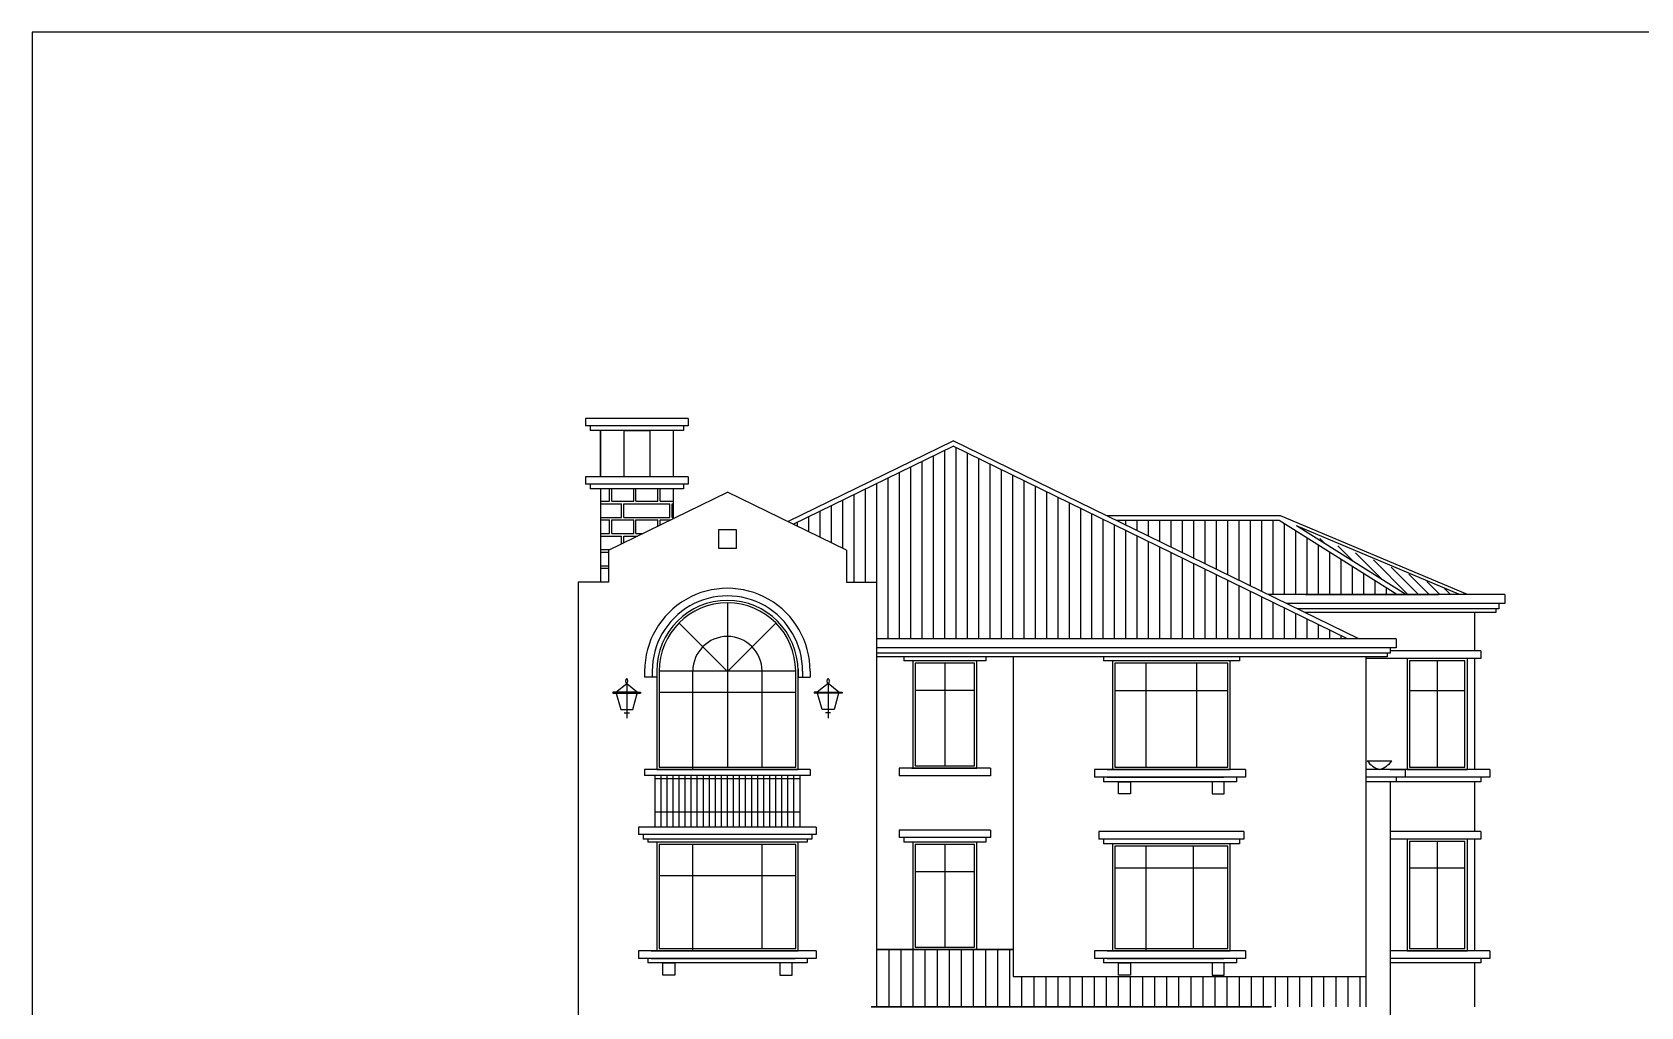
# Model space of a CAD drawing. Extents: x 68494 to 246694, y -171764 to -76879.
# Drawn here: x 70205 to 96836, y -93010 to -76879 of the extents above; entities that cross this region are included whole.
import ezdxf

# ---------------------------------------------------------------- set-up
doc = ezdxf.new("R2010")
doc.units = 0
doc.header["$LTSCALE"] = 1000
doc.header["$MEASUREMENT"] = 0
doc.layers.get('0').update_dxf_attribs({"linetype": 'CONTINUOUS'})
for name, color, linetype in [('HATCH', 8, 'CONTINUOUS'), ('SHEET', 1, 'CONTINUOUS'), ('WALL', 4, 'CONTINUOUS'), ('WINDOW', 51, 'CONTINUOUS'), ('家具', 30, 'CONTINUOUS')]:
    doc.layers.add(name, color=color, linetype=linetype)

msp = doc.modelspace()

# ---------------------------------------------------------------- hatches: boundary and pattern name
at = {"layer": 'HATCH'}
h = msp.add_hatch(dxfattribs=at)
h.set_pattern_fill('ANSI31', color=256, scale=1500, angle=45, style=0)
h.paths.add_polyline_path([(85452.2, -83732.8), (82804.1, -85024.4), (83684.7, -85453.9), (83684.7, -85983.5), (84184.7, -85983.5), (84184.7, -86917.8), (91982.4, -86917.8)])
h = msp.add_hatch(dxfattribs=at)
h.set_pattern_fill('AR-BRELM', color=256, scale=100, style=0)
h.set_pattern_definition([(0, (0, -12368), (0, 533.4), [762.5, -37.5]), (0, (0, -12143), (0, 533.4), [762.5, -37.5]), (0, (200, -12101.3), (0, 533.4), [362.5, -37.5]), (0, (200, -11876.3), (0, 533.4), [362.5, -37.5]), (90, (0, -12368), (-800, 5e-14), [225, -308.4]), (90, (-37.5, -12368), (-800, 5e-14), [225, -308.4]), (90, (200, -12101.27), (-400, 2e-14), [225, -308.4]), (90, (162.5, -12101.27), (-400, 2e-14), [225, -308.4])])
h.paths.add_polyline_path([(79615, -84437.3), (79615, -85983.5), (79744.7, -85983.5), (79744.7, -85453.9), (80815, -84931.9), (80815, -84437.3)])
h = msp.add_hatch(dxfattribs=at)
h.set_pattern_fill('ANSI31', color=256, scale=1500, angle=45, style=0)
h.paths.add_polyline_path([(90659.7, -86183.7), (92794.7, -86183.7), (90848.5, -84963.6), (88158.2, -84963.6)])
h = msp.add_hatch(dxfattribs=at)
h.set_pattern_fill('ANSI31', color=256, scale=1000, angle=90, style=0)
h.set_pattern_definition([(135, (600, -12367.97), (-88.38835, -88.38835), [])])
h.paths.add_polyline_path([(91380.2, -85202.5), (92945.3, -86183.7), (92964.9, -86183.7), (92964.9, -85837.1)])
h.paths.add_polyline_path([(92964.9, -85837.1), (92964.9, -86183.7), (93830.4, -86183.7)])

# ---------------------------------------------------------------- linework, layer by layer
for p, q in [((80277.9, -87802.1), (80277.9, -87818.1)), ((80510.8, -89183.7), (80510.8, -90033.7)), ((80610.8, -89183.7), (80610.8, -90033.7)), ((80710.8, -89183.7), (80710.8, -90033.7)), ((80810.8, -89183.7), (80810.8, -90033.7)), ((80910.8, -89183.7), (80910.8, -90033.7)), ((81010.8, -89183.7), (81010.8, -90033.7)), ((81110.8, -89183.7), (81110.8, -90033.7)), ((81210.8, -89183.7), (81210.8, -90033.7)), ((81310.8, -89183.7), (81310.8, -90033.7)), ((81410.8, -89183.7), (81410.8, -90033.7)), ((81510.8, -89183.7), (81510.8, -90033.7)), ((81610.8, -89183.7), (81610.8, -90033.7)), ((81710.8, -89183.7), (81710.8, -90033.7)), ((81810.8, -89183.7), (81810.8, -90033.7)), ((81910.8, -89183.7), (81910.8, -90033.7)), ((82010.8, -89183.7), (82010.8, -90033.7)), ((82110.8, -89183.7), (82110.8, -90033.7)), ((82210.8, -89183.7), (82210.8, -90033.7)), ((82310.8, -89183.7), (82310.8, -90033.7)), ((82410.8, -89183.7), (82410.8, -90033.7)), ((82510.8, -89183.7), (82510.8, -90033.7)), ((82610.8, -89183.7), (82610.8, -90033.7)), ((82710.8, -89183.7), (82710.8, -90033.7)), ((82810.8, -89183.7), (82810.8, -90033.7)), ((82910.8, -89183.7), (82910.8, -90033.7)), ((80510.8, -89233.7), (82910.8, -89233.7)), ((80510.8, -89783.7), (82910.8, -89783.7))]:
    msp.add_line(p, q)
for p, q in [((81065, -83270.4), (79365, -83270.4)), ((79365, -83270.4), (79365, -83395.4)), ((81065, -83270.4), (81065, -83395.4)), ((81065, -83395.4), (79365, -83395.4)), ((79440, -83395.4), (79440, -83470.4)), ((80990, -83470.4), (79440, -83470.4)), ((79615, -84237.3), (79615, -83470.4)), ((80990, -83470.4), (79615, -83470.4)), ((79615, -83470.4), (79615, -84237.3)), ((80815, -83470.4), (80815, -84237.3)), ((80990, -83395.4), (80990, -83470.4)), ((81065, -84237.3), (79365, -84237.3)), ((79365, -84237.3), (79365, -84362.3)), ((81065, -84362.3), (79365, -84362.3)), ((79440, -84362.3), (79440, -84437.3)), ((80965, -84362.3), (79465, -84362.3)), ((80990, -84362.3), (80990, -84437.3)), ((81065, -84237.3), (81065, -84362.3)), ((80990, -84437.3), (79440, -84437.3)), ((79615, -84431.3), (79615, -85698.7)), ((79615, -84431.3), (79615, -85983.5)), ((80815, -84437.3), (80815, -84931.9)), ((84384.7, -92059.8), (84384.7, -93009.7)), ((84584.7, -92059.8), (84584.7, -93009.7)), ((84784.7, -92059.8), (84784.7, -93009.7)), ((84984.7, -92059.8), (84984.7, -93009.7)), ((85184.7, -92059.8), (85184.7, -93009.7)), ((85384.7, -92059.8), (85384.7, -93009.7)), ((85584.7, -92059.8), (85584.7, -93009.7)), ((85784.7, -92059.8), (85784.7, -93009.7)), ((85984.7, -92059.8), (85984.7, -93009.7)), ((86184.7, -92059.8), (86184.7, -93009.7)), ((86384.7, -92059.8), (86384.7, -93009.7)), ((86384.7, -92509.8), (86384.7, -93009.7)), ((86584.7, -92509.8), (86584.7, -93009.7)), ((86784.7, -92509.8), (86784.7, -93009.7)), ((86784.7, -92509.8), (86784.7, -93009.7)), ((86984.7, -92509.8), (86984.7, -93009.7)), ((86984.7, -92509.8), (86984.7, -93009.7)), ((87184.7, -92509.8), (87184.7, -93009.7)), ((87184.7, -92509.8), (87184.7, -93009.7)), ((87384.7, -92509.8), (87384.7, -93009.7)), ((87384.7, -92509.8), (87384.7, -93009.7)), ((87584.7, -92509.8), (87584.7, -93009.7)), ((87584.7, -92509.8), (87584.7, -93009.7)), ((87784.7, -92509.8), (87784.7, -93009.7)), ((87784.7, -92509.8), (87784.7, -93009.7)), ((87984.7, -92509.8), (87984.7, -93009.7)), ((87984.7, -92509.8), (87984.7, -93009.7)), ((88184.7, -92509.8), (88184.7, -93009.7)), ((88184.7, -92509.8), (88184.7, -93009.7)), ((88384.7, -92509.8), (88384.7, -93009.7)), ((88384.7, -92509.8), (88384.7, -93009.7)), ((88584.7, -92509.8), (88584.7, -93009.7)), ((88584.7, -92509.8), (88584.7, -93009.7)), ((88784.7, -92509.8), (88784.7, -93009.7)), ((88784.7, -92509.8), (88784.7, -93009.7)), ((88984.7, -92509.8), (88984.7, -93009.7)), ((88984.7, -92509.8), (88984.7, -93009.7)), ((89184.7, -92509.8), (89184.7, -93009.7)), ((89184.7, -92509.8), (89184.7, -93009.7)), ((89384.7, -92509.8), (89384.7, -93009.7)), ((89384.7, -92509.8), (89384.7, -93009.7)), ((89584.7, -92509.8), (89584.7, -93009.7)), ((89584.7, -92509.8), (89584.7, -93009.7)), ((89784.7, -92509.8), (89784.7, -93009.7)), ((89784.7, -92509.8), (89784.7, -93009.7)), ((89984.7, -92509.8), (89984.7, -93009.7)), ((89984.7, -92509.8), (89984.7, -93009.7)), ((90184.7, -92509.8), (90184.7, -93009.7)), ((90184.7, -92509.8), (90184.7, -93009.7)), ((90384.7, -92509.8), (90384.7, -93009.7)), ((90384.7, -92509.8), (90384.7, -93009.7)), ((90584.7, -92509.8), (90584.7, -93009.7)), ((90584.7, -92509.8), (90584.7, -93009.7)), ((90784.7, -92509.8), (90784.7, -93009.7)), ((90784.7, -92509.8), (90784.7, -93009.7)), ((90984.7, -92509.8), (90984.7, -93009.7)), ((90984.7, -92509.8), (90984.7, -93009.7)), ((91184.7, -92509.8), (91184.7, -93009.7)), ((91184.7, -92509.8), (91184.7, -93009.7)), ((91184.7, -92509.8), (91184.7, -93009.7)), ((91184.7, -92509.8), (91184.7, -93009.7)), ((91184.7, -92509.8), (91184.7, -93009.7)), ((91184.7, -92509.8), (91184.7, -93009.7)), ((91184.7, -92509.8), (91184.7, -93009.7)), ((91384.7, -92509.8), (91384.7, -93009.7)), ((91384.7, -92509.8), (91384.7, -93009.7)), ((91384.7, -92509.8), (91384.7, -93009.7)), ((91584.7, -92509.8), (91584.7, -93009.7)), ((91784.7, -92509.8), (91784.7, -93009.7)), ((91784.7, -92509.8), (91784.7, -93009.7)), ((91784.7, -92509.8), (91784.7, -93009.7)), ((91984.7, -92509.8), (91984.7, -93009.7)), ((92184.7, -92509.8), (92184.7, -93009.7)), ((92284.9, -92509.8), (92284.9, -93009.7)), ((92284.9, -92509.8), (92284.9, -93009.7))]:
    msp.add_line(p, q, dxfattribs=at)
msp.add_lwpolyline([(80430.9, -84237.3), (80005.1, -84237.3), (80005.1, -83470.4), (80430.9, -83470.4)], close=True, dxfattribs=at)
at = {"layer": 'SHEET', "color": 1}
msp.add_line((109805.4, -76879.3), (70205.4, -76879.3), dxfattribs=at)
at = {"layer": 'SHEET', "color": 11}
msp.add_line((70205.4, -76879.3), (70205.4, -104879.3), dxfattribs=at)
at = {"layer": 'WALL'}
for p, q in [((82712.9, -84979.9), (85452.2, -83643.8)), ((92164.9, -86917.8), (85452.2, -83643.8)), ((79744.7, -85453.9), (81714.7, -84493)), ((83684.7, -85453.9), (81714.7, -84493)), ((90871.5, -84883.6), (87994.2, -84883.6)), ((93964.9, -86183.7), (90871.5, -84883.6)), ((92945.3, -86183.7), (91134, -85048.2)), ((79744.7, -85453.9), (79744.7, -85983.5)), ((83684.7, -85453.9), (83684.7, -85983.5)), ((79244.7, -85983.5), (79244.7, -96183.7)), ((79744.7, -85983.5), (79244.7, -85983.5)), ((83684.7, -85983.5), (84184.7, -85983.5)), ((84184.7, -85983.5), (84184.7, -93009.7)), ((94084.9, -86483.6), (94084.9, -87119.7)), ((86444.7, -87217.7), (86444.7, -92509.8)), ((92284.9, -87217.7), (92284.9, -93009.7)), ((94084.9, -87244.7), (94084.9, -89083.8)), ((94084.9, -89283.8), (94084.9, -90110.8)), ((94084.9, -90235.8), (94084.9, -92083.8)), ((94084.9, -92283.8), (94084.9, -93009.7))]:
    msp.add_line(p, q, dxfattribs=at)
at = {"layer": 'WALL', "color": 7}
for p, q in [((82804.1, -85024.4), (85452.2, -83732.8)), ((91982.4, -86917.8), (85452.2, -83732.8)), ((90848.5, -84963.6), (88158.2, -84963.6)), ((92794.7, -86183.7), (90848.5, -84963.6)), ((93835.8, -86183.7), (91134, -85048.2)), ((94584.9, -86183.7), (90659.7, -86183.7)), ((91284.9, -86183.7), (93484.9, -86183.7)), ((94584.9, -86183.7), (94584.9, -86333.6)), ((94584.9, -86333.6), (90967.1, -86333.6)), ((94484.9, -86423.6), (91151.6, -86423.6)), ((94434.9, -86483.6), (91274.7, -86483.6)), ((94434.9, -86423.6), (94434.9, -86483.6)), ((94484.9, -86333.6), (94484.9, -86423.6)), ((92784.9, -86917.8), (84184.7, -86917.8)), ((92784.9, -87067.7), (84184.7, -87067.7)), ((92684.9, -87067.7), (92684.9, -87157.7)), ((92784.9, -86917.8), (92784.9, -87067.7)), ((92684.9, -87157.7), (84184.7, -87157.7)), ((92634.9, -87217.7), (84184.7, -87217.7)), ((84634.7, -87217.7), (84634.7, -87283.7)), ((85994.7, -87283.7), (84634.7, -87283.7)), ((85994.7, -87217.7), (85994.7, -87283.7)), ((87939.8, -87217.7), (87939.8, -87283.7)), ((90189.8, -87283.7), (87939.8, -87283.7)), ((90189.8, -87217.7), (90189.8, -87283.7)), ((94184.9, -87244.7), (92284.9, -87244.7)), ((92634.9, -87157.7), (92634.9, -87217.7)), ((94184.9, -87119.7), (92684.9, -87119.7)), ((94184.9, -87119.7), (94184.9, -87244.7)), ((80344.7, -87453.5), (80344.7, -87553.5)), ((80544.7, -87553.5), (80344.7, -87553.5)), ((80469.7, -87453.5), (80469.7, -87553.5)), ((82884.7, -87553.5), (83084.7, -87553.5)), ((82959.7, -87453.5), (82959.7, -87553.5)), ((83084.7, -87453.5), (83084.7, -87553.5)), ((80344.7, -89083.7), (80344.7, -89183.7)), ((83084.7, -89083.7), (80344.7, -89083.7)), ((83084.7, -89183.7), (80344.7, -89183.7)), ((83084.7, -89083.7), (83084.7, -89183.7)), ((84559.7, -89059.8), (84559.7, -89184.8)), ((86069.7, -89059.8), (84559.7, -89059.8)), ((86069.7, -89184.8), (84559.7, -89184.8)), ((84769.7, -89059.8), (85794.7, -89059.8)), ((85799.1, -89059.8), (84774.1, -89059.8)), ((86069.7, -89059.8), (86069.7, -89184.8)), ((87789.8, -89083.8), (87789.8, -89208.8)), ((90289.8, -89083.8), (87789.8, -89083.8)), ((90289.8, -89208.8), (87789.8, -89208.8)), ((87939.8, -89208.8), (87939.8, -89283.8)), ((90189.8, -89208.8), (87939.8, -89208.8)), ((87999.8, -89083.8), (89929.8, -89083.8)), ((87999.8, -89208.8), (89929.8, -89208.8)), ((89934.1, -89083.8), (88004.1, -89083.8)), ((89934.1, -89208.8), (88004.1, -89208.8)), ((90139.8, -89208.8), (90139.8, -89283.8)), ((90289.8, -89083.8), (90289.8, -89208.8)), ((94334.9, -89083.8), (92284.9, -89083.8)), ((92684.6, -89083.8), (92284.9, -89083.8)), ((92934.6, -89208.8), (92284.9, -89208.8)), ((92684.6, -89083.8), (92934.6, -89083.8)), ((93734.9, -89208.8), (92684.6, -89208.8)), ((94334.9, -89208.8), (92684.6, -89208.8)), ((92784.6, -89208.8), (92784.6, -89283.8)), ((92934.6, -89083.8), (92934.6, -89208.8)), ((94184.9, -89208.8), (94184.9, -89283.8)), ((94334.9, -89083.8), (94334.9, -89208.8)), ((90139.8, -89283.8), (87939.8, -89283.8)), ((92684.6, -89283.8), (92284.9, -89283.8)), ((94184.9, -89283.8), (92684.6, -89283.8)), ((92684.6, -89283.8), (92684.6, -93183.7)), ((92784.6, -89283.8), (92684.6, -89283.8)), ((80244.7, -90033.7), (80244.7, -90158.7)), ((83184.7, -90033.7), (80244.7, -90033.7)), ((83184.7, -90158.7), (80244.7, -90158.7)), ((80319.7, -90158.7), (80319.7, -90233.7)), ((83109.7, -90233.7), (80319.7, -90233.7)), ((80394.7, -90233.7), (80394.7, -90283.7)), ((83034.7, -90233.7), (83034.7, -90283.7)), ((83109.7, -90158.7), (83109.7, -90233.7)), ((83184.7, -90033.7), (83184.7, -90158.7)), ((84559.7, -90083.7), (84559.7, -90208.7)), ((86069.7, -90083.7), (84559.7, -90083.7)), ((86069.7, -90208.7), (84559.7, -90208.7)), ((84634.7, -90208.7), (84634.7, -90283.7)), ((85994.7, -90208.7), (85994.7, -90283.7)), ((86069.7, -90083.7), (86069.7, -90208.7)), ((87864.8, -90110.8), (87864.8, -90235.8)), ((90264.8, -90110.8), (87864.8, -90110.8)), ((90264.8, -90235.8), (87864.8, -90235.8)), ((87939.8, -90235.8), (87939.8, -90310.8)), ((90189.8, -90235.8), (90189.8, -90310.8)), ((90264.8, -90110.8), (90264.8, -90235.8)), ((94184.9, -90110.8), (92684.6, -90110.8)), ((94184.9, -90235.8), (92684.6, -90235.8)), ((94084.9, -90235.8), (94084.9, -92083.8)), ((94184.9, -90110.8), (94184.9, -90235.8)), ((83034.7, -90283.7), (80394.7, -90283.7)), ((80544.7, -90283.7), (80544.7, -90283.7)), ((82884.7, -90283.7), (82884.7, -90283.7)), ((85994.7, -90283.7), (84634.7, -90283.7)), ((90189.8, -90310.8), (87939.8, -90310.8)), ((80244.7, -92083.8), (80244.7, -92208.8)), ((83184.7, -92083.8), (80244.7, -92083.8)), ((80454.7, -92083.8), (82834.7, -92083.8)), ((82839.1, -92083.8), (80459.1, -92083.8)), ((83184.7, -92083.8), (83184.7, -92208.8)), ((86444.7, -92059.8), (84184.7, -92059.8)), ((84184.7, -92059.8), (86444.7, -92059.8)), ((84769.7, -92059.8), (85794.7, -92059.8)), ((85799.1, -92059.8), (84774.1, -92059.8)), ((87789.8, -92083.8), (87789.8, -92208.8)), ((90289.8, -92083.8), (87789.8, -92083.8)), ((87999.8, -92083.8), (89929.8, -92083.8)), ((89934.1, -92083.8), (88004.1, -92083.8)), ((90289.8, -92083.8), (90289.8, -92208.8)), ((93634.9, -92083.8), (92684.6, -92083.8)), ((94334.9, -92083.8), (92684.6, -92083.8)), ((94334.9, -92083.8), (94334.9, -92208.8)), ((83184.7, -92208.8), (80244.7, -92208.8)), ((80394.7, -92208.8), (80394.7, -92283.8)), ((83034.7, -92208.8), (80394.7, -92208.8)), ((83034.7, -92283.8), (80394.7, -92283.8)), ((80454.7, -92208.8), (82834.7, -92208.8)), ((82839.1, -92208.8), (80459.1, -92208.8)), ((83034.7, -92208.8), (83034.7, -92283.8)), ((90289.8, -92208.8), (87789.8, -92208.8)), ((87939.8, -92208.8), (87939.8, -92283.8)), ((90189.8, -92208.8), (87939.8, -92208.8)), ((90139.8, -92283.8), (87939.8, -92283.8)), ((87999.8, -92208.8), (89929.8, -92208.8)), ((89934.1, -92208.8), (88004.1, -92208.8)), ((90139.8, -92208.8), (90139.8, -92283.8)), ((93634.9, -92208.8), (92684.6, -92208.8)), ((93734.9, -92208.8), (92684.6, -92208.8)), ((94334.9, -92208.8), (92684.6, -92208.8)), ((94184.9, -92283.8), (92684.6, -92283.8)), ((94184.9, -92208.8), (94184.9, -92283.8)), ((86444.7, -92509.8), (92284.9, -92509.8)), ((84094.7, -93009.7), (90714.9, -93009.7)), ((90719.2, -93009.7), (84099.1, -93009.7))]:
    msp.add_line(p, q, dxfattribs=at)
for points in [[(81564.7, -85416.6), (81864.7, -85416.6), (81864.7, -85116.6), (81564.7, -85116.6)], [(88390.1, -89483.5), (88189.8, -89483.5), (88189.8, -89283.8), (88390.1, -89283.8)], [(89739.5, -89483.5), (89939.8, -89483.5), (89939.8, -89283.8), (89739.5, -89283.8)], [(80845, -92483.5), (80644.7, -92483.5), (80644.7, -92283.8), (80845, -92283.8)], [(82584.4, -92483.5), (82784.7, -92483.5), (82784.7, -92283.8), (82584.4, -92283.8)], [(88390.1, -92483.5), (88189.8, -92483.5), (88189.8, -92283.8), (88390.1, -92283.8)], [(89739.5, -92483.5), (89939.8, -92483.5), (89939.8, -92283.8), (89739.5, -92283.8)]]:
    msp.add_lwpolyline(points, close=True, dxfattribs=at)
for radius, start in [(1370, 359.99997), (1245, 359.99997), (1170, 0)]:
    msp.add_arc((81714.7, -87453.5), radius, start, 180, dxfattribs=at)
at = {"layer": 'WINDOW'}
for p, q in [((81714.7, -86323.5), (81714.7, -89043.7)), ((80920.5, -86666), (81719.5, -87465.1)), ((82509, -86666), (81710, -87465.1)), ((85314.7, -87323.7), (85314.7, -89019.8)), ((88646.5, -89043.8), (88646.5, -87323.7)), ((89483.1, -89043.8), (89483.1, -87323.7)), ((93462.5, -87284.7), (93462.5, -89043.8)), ((81141.4, -89043.7), (81141.4, -87453.5)), ((82288.1, -89043.7), (82288.1, -87453.5)), ((80584.7, -87803.5), (82288.1, -87803.5)), ((82288.1, -87803.5), (82844.7, -87803.5)), ((85804.7, -87773.7), (84824.7, -87773.7)), ((88129.8, -87773.7), (89999.8, -87773.7)), ((93004.9, -87773.7), (93924.9, -87773.7)), ((81141.4, -89083.7), (81141.4, -88983.7)), ((81714.7, -88983.7), (81714.7, -89043.7)), ((82288.1, -89043.7), (82288.1, -88983.7)), ((93464.9, -90275.8), (93464.9, -92043.8)), ((81141.4, -92083.8), (81141.4, -90323.7)), ((82288.1, -92043.8), (82288.1, -90323.7)), ((85314.7, -90323.7), (85314.7, -92019.8)), ((88646.5, -92083.8), (88646.5, -90350.8)), ((89430.2, -92043.8), (89430.2, -90350.8)), ((85804.7, -90773.7), (84824.7, -90773.7)), ((88129.8, -90709.8), (89999.8, -90709.8)), ((93004.9, -90709.8), (93924.9, -90709.8)), ((80584.7, -90833.9), (82288.1, -90833.9)), ((82288.1, -90833.9), (82844.7, -90833.9))]:
    msp.add_line(p, q, dxfattribs=at)
for points in [[(85844.7, -87283.7), (84784.7, -87283.7), (84784.7, -89059.8), (85844.7, -89059.8)], [(85804.7, -87323.7), (84824.7, -87323.7), (84824.7, -89019.8), (85804.7, -89019.8)], [(89999.8, -87323.7), (88129.8, -87323.7), (88129.8, -89043.8), (89999.8, -89043.8)], [(93964.9, -87244.7), (92964.9, -87244.7), (92964.9, -89083.8), (93964.9, -89083.8)], [(93924.9, -87284.7), (93004.9, -87284.7), (93004.9, -89043.8), (93924.9, -89043.8)], [(93964.9, -90235.8), (92964.9, -90235.8), (92964.9, -92083.8), (93964.9, -92083.8)], [(93924.9, -90275.8), (93004.9, -90275.8), (93004.9, -92043.8), (93924.9, -92043.8)], [(82884.7, -90283.7), (80544.7, -90283.7), (80544.7, -92083.8), (82884.7, -92083.8)], [(82844.7, -90323.7), (80584.7, -90323.7), (80584.7, -92043.8), (82844.7, -92043.8)], [(85844.7, -90283.7), (84784.7, -90283.7), (84784.7, -92059.8), (85844.7, -92059.8)], [(85804.7, -90323.7), (84824.7, -90323.7), (84824.7, -92019.8), (85804.7, -92019.8)], [(90039.8, -90310.8), (88089.8, -90310.8), (88089.8, -92083.8), (90039.8, -92083.8)], [(89999.8, -90350.8), (88129.8, -90350.8), (88129.8, -92043.8), (89999.8, -92043.8)]]:
    msp.add_lwpolyline(points, close=True, dxfattribs=at)
for points in [[(88089.8, -87283.7), (88089.8, -89083.8), (90039.8, -89083.8), (90039.8, -87283.7)], [(80545.4, -87413.5), (80544.7, -87413.5), (80544.7, -89083.7)], [(82844.7, -89043.7), (82844.7, -87453.5), (80584.7, -87453.5), (80584.7, -89043.7)], [(82884.7, -89083.7), (82884.7, -87413.5), (82884.7, -87553.5)], [(80544.7, -88983.7), (80544.7, -89083.7), (82884.7, -89083.7), (82884.7, -88983.7)], [(80584.7, -88983.7), (80584.7, -89043.7), (82844.7, -89043.7), (82844.7, -88983.7)]]:
    msp.add_lwpolyline(points, dxfattribs=at)
for radius in [1130, 573.3]:
    msp.add_arc((81714.7, -87453.5), radius, 0, 180, dxfattribs=at)
at = {"layer": '家具'}
for p, q in [((79867.8, -87802.1), (79817.8, -87802.1)), ((79817.8, -87802.1), (79817.8, -87818.1)), ((79817.8, -87818.1), (80277.9, -87818.1)), ((80047.8, -87658.3), (80047.8, -88230.5)), ((80227.8, -87802.1), (80277.9, -87802.1)), ((83201.6, -87802.1), (83151.6, -87802.1)), ((83151.6, -87802.1), (83151.6, -87818.1)), ((83611.7, -87818.1), (83151.6, -87818.1)), ((83381.6, -87658.3), (83381.6, -88230.5)), ((83561.6, -87802.1), (83611.7, -87802.1)), ((83611.7, -87802.1), (83611.7, -87818.1)), ((80007.5, -88145.5), (80093.5, -88145.5)), ((83422, -88145.5), (83336, -88145.5)), ((92305, -88936.3), (92714.6, -88936.3))]:
    msp.add_line(p, q, dxfattribs=at)
for points in [[(79947.8, -88090.7), (80147.8, -88090.7), (80227.8, -87802.1), (79867.8, -87802.1)], [(80047.8, -87658.3), (80047.8, -87658.3), (80227.8, -87802.1), (79868.1, -87801.9)], [(83381.6, -87658.3), (83381.6, -87658.3), (83201.6, -87802.1), (83561.3, -87801.9)], [(83481.6, -88090.7), (83281.6, -88090.7), (83201.6, -87802.1), (83561.6, -87802.1)]]:
    msp.add_lwpolyline(points, close=True, dxfattribs=at)
for centre, radius, start, end in [((80077, -87617.9), 49.8, 125.90928, 234.09072), ((80018.6, -87617.9), 49.8, 305.90928, 54.09072), ((83410.8, -87617.9), 49.8, 125.90928, 234.09072), ((83352.4, -87617.9), 49.8, 305.90928, 54.09072), ((92621.3, -88713), 387.2, 215.22636, 253.26584), ((92398.3, -88713), 387.2, 286.73416, 324.77364)]:
    msp.add_arc(centre, radius, start, end, dxfattribs=at)

doc.saveas('drawing.dxf')
